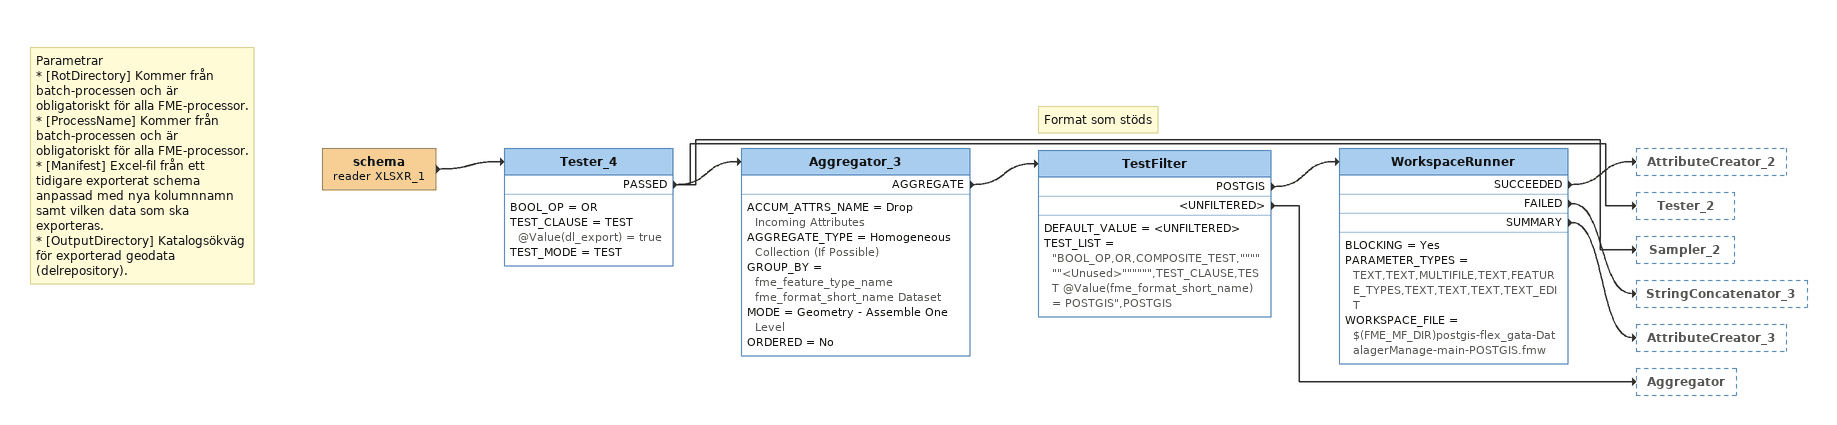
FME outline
Note: Parametrar / * [RotDirectory] Kommer från batch-processen och är obligatoriskt för alla FME-processor. / * [ProcessName] Kommer från batch-processen och är obligatoriskt för alla FME-processor. / * [Manifest] Excel-fil från ett tidigare exporterat schema anpassad med nya kolumnnamn samt vilken data som ska exporteras. / * [OutputDirectory] Katalogsökväg för exporterad geodata (delrepository).
schema (reader XLSXR_1)
    -> Tester_4
Tester_4
    BOOL_OP = OR
    TEST_CLAUSE = TEST @Value(dl_export) = true
    TEST_MODE = TEST
    PASSED -> Tester_2
    PASSED -> Aggregator_3
    PASSED -> Sampler_2
Aggregator_3
    ACCUM_ATTRS_NAME = Drop Incoming Attributes
    AGGREGATE_TYPE = Homogeneous Collection (If Possible)
    GROUP_BY = fme_feature_type_name fme_format_short_name Dataset
    MODE = Geometry - Assemble One Level
    ORDERED = No
    AGGREGATE -> TestFilter
Note: Format som stöds
TestFilter
    DEFAULT_VALUE = <UNFILTERED>
    TEST_LIST = "BOOL_OP,OR,COMPOSITE_TEST,""""""<Unused>"""""",TEST_CLAUSE,TEST @Value(fme_format_short_name) = POSTGIS",POSTGIS
    POSTGIS -> WorkspaceRunner
    <UNFILTERED> -> Aggregator
WorkspaceRunner
    BLOCKING = Yes
    PARAMETER_TYPES = TEXT,TEXT,MULTIFILE,TEXT,FEATURE_TYPES,TEXT,TEXT,TEXT,TEXT_EDIT
    WORKSPACE_FILE = $(FME_MF_DIR)postgis-flex_gata-DatalagerManage-main-POSTGIS.fmw
    SUCCEEDED -> AttributeCreator_2
    FAILED -> StringConcatenator_3
    SUMMARY -> AttributeCreator_3
